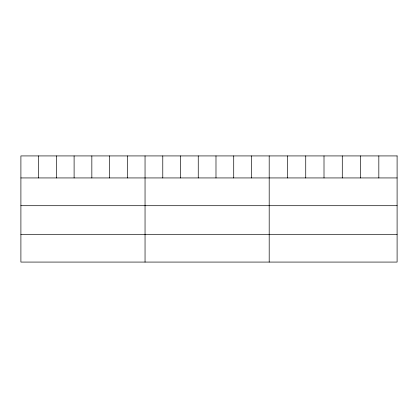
<?xml version="1.0" encoding="UTF-8"?>
<svg xmlns="http://www.w3.org/2000/svg" width="418" height="418" viewBox="0 0 418 418"><rect width="100%" height="100%" fill="white"/><g stroke="black" fill="none" stroke-linecap="round" stroke-linejoin="round"><path stroke-width="0.63" d="M20.9 177.937L397.1 177.937M20.9 205.703L397.1 205.703M20.9 234.31L397.1 234.31M378.828 155.924L378.828 177.937M360.556 155.924L360.556 177.937M342.285 155.924L342.285 177.937M324.007 155.924L324.007 177.937M305.736 155.924L305.736 177.937M287.464 155.924L287.464 177.937M269.192 155.924L269.192 262.076M251.458 155.924L251.458 177.937M233.719 155.924L233.719 177.937M215.986 155.924L215.986 177.937M198.252 155.924L198.252 177.937M180.519 155.924L180.519 177.937M162.78 155.924L162.78 177.937M145.046 155.924L145.046 262.076M127.312 155.924L127.312 177.937M109.573 155.924L109.573 177.937M91.84 155.924L91.84 177.937M74.106 155.924L74.106 177.937M56.373 155.924L56.373 177.937M38.634 155.924L38.634 177.937M397.1 155.924L20.9 155.924L20.9 262.076L397.1 262.076L397.1 155.924"/></g></svg>
